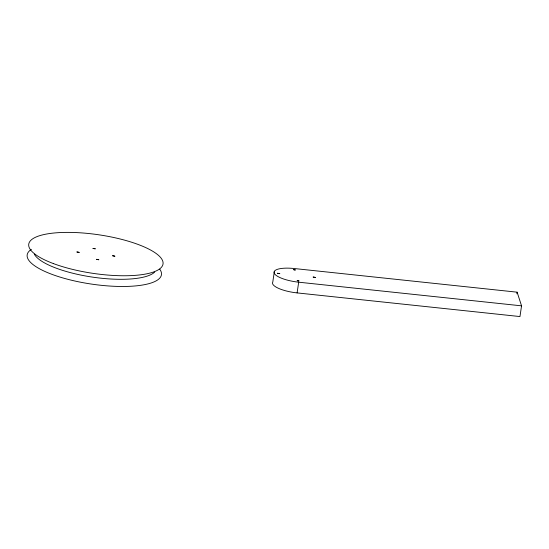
<?xml version="1.0" encoding="UTF-8"?>
<svg xmlns="http://www.w3.org/2000/svg" width="549" height="549" viewBox="0 0 549 549"><rect width="100%" height="100%" fill="white"/><g stroke="black" fill="none" stroke-linecap="round" stroke-linejoin="round"><path stroke-width="0.82" d="M274.37 271.309L272.791 282.021A22.619 6.499 8.4 0 0 297.105 292.905L519.965 316.56L521.55 305.841L517.124 292.178L294.257 268.53A22.619 6.499 8.4 0 0 274.184 272.997A22.619 6.499 8.4 0 0 298.683 282.193L521.55 305.841M297.105 292.905L298.683 282.193M516.884 293.832L517.124 292.178M159.732 269.147A67.856 19.496 8.4 0 1 89.961 283.854A67.856 19.496 8.4 0 1 31.417 249.356M154.605 272.132A62.202 17.877 8.4 0 1 92.122 277.06A62.202 17.877 8.4 0 1 34.34 254.166M76.956 251.977L79.166 252.382L76.956 251.977M93.014 248.402L95.224 248.807L93.014 248.402M96.555 259.334L98.765 259.739L96.555 259.334M112.614 255.765L114.823 256.17L112.614 255.765M277.54 273.265L279.75 273.67L277.54 273.265M313.198 277.046L315.407 277.458L313.198 277.046M293.64 269.648C295.314 271.309 296.707 269.037 293.64 269.648M297.201 280.56C298.711 282.227 300.358 280.011 297.201 280.56M53.308 263.547A67.856 19.496 8.4 0 0 162.195 266.231A67.856 19.496 8.4 0 0 72.173 232.44A67.856 19.496 8.4 0 0 53.308 263.547"/></g></svg>
